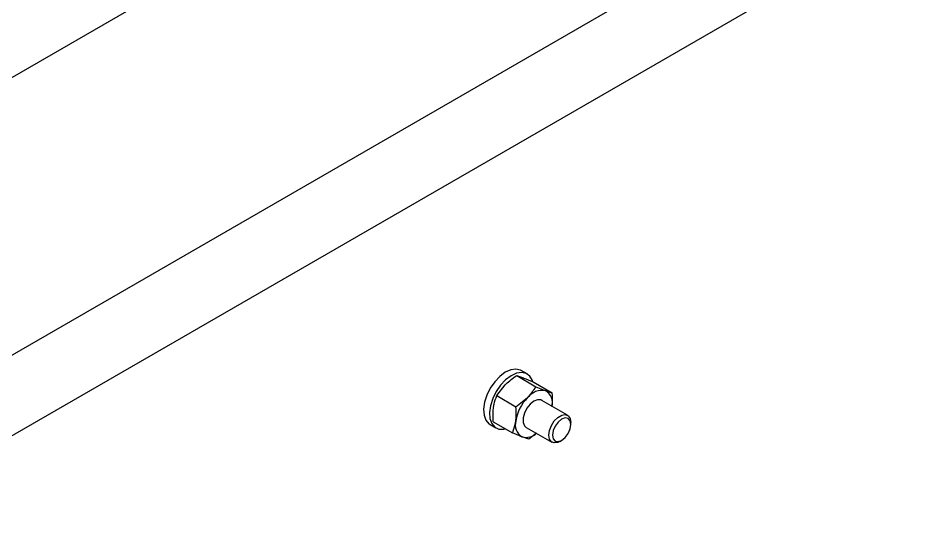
# Model space of a CAD drawing. Header units: metres. Extents: x 0 to 21025, y 0 to 14850.
# Drawn here: x 14307.8 to 14484.1, y 5407.3 to 5503.1 of the extents above; entities that cross this region are included whole.
import ezdxf

# ---------------------------------------------------------------- set-up
doc = ezdxf.new("R2010")
doc.units = ezdxf.units.M
doc.header["$LTSCALE"] = 25
doc.layers.add('SL4', color=4, linetype='Continuous')

msp = doc.modelspace()

# ---------------------------------------------------------------- linework, layer by layer
at = {"layer": 'SL4'}
for p, q in [((14239.99, 5399.793), (14908.207, 5785.547)), ((14920.057, 5776.834), (14246.725, 5388.128)), ((14193.692, 5426.521), (14752.134, 5748.903)), ((14405.826, 5434.606), (14404.694, 5435.259)), ((14403.83, 5434.272), (14407.511, 5432.146)), ((14403.83, 5434.272), (14405.084, 5433.855)), ((14400.001, 5430.426), (14401.599, 5432.531)), ((14406.971, 5433.073), (14410.652, 5430.948)), ((14407.511, 5432.146), (14409.398, 5431.365)), ((14400.001, 5430.426), (14403.682, 5428.3)), ((14403.682, 5428.3), (14405.913, 5430.041)), ((14413.614, 5426.646), (14408.639, 5429.518)), ((14398.695, 5424.867), (14399.826, 5424.214)), ((14399.313, 5425.382), (14402.994, 5423.256)), ((14405.639, 5424.322), (14410.614, 5421.45)), ((14414.235, 5424.865), (14414.235, 5425.273)), ((14407.606, 5423.186), (14406.135, 5422.058)), ((14406.135, 5422.058), (14404.881, 5422.475)), ((14412.114, 5421.599), (14412.468, 5421.803))]:
    msp.add_line(p, q, dxfattribs=at)
at = {"layer": 'SL4', "flags": 128}
for points in [[(14404.694, 5435.259), (14404.539, 5435.34), (14403.667, 5435.539), (14402.671, 5435.394), (14401.613, 5434.914), (14400.561, 5434.13), (14399.58, 5433.089), (14398.731, 5431.859), (14398.069, 5430.516), (14397.635, 5429.144), (14397.456, 5427.83), (14397.543, 5426.656), (14397.891, 5425.697), (14398.478, 5425.011), (14398.695, 5424.867)], [(14406.889, 5433.167), (14406.835, 5433.327), (14406.364, 5434.156), (14405.67, 5434.687), (14404.798, 5434.886), (14403.802, 5434.741), (14402.745, 5434.261), (14401.692, 5433.477), (14400.711, 5432.436), (14399.863, 5431.206), (14399.201, 5429.863), (14398.766, 5428.491), (14398.587, 5427.177), (14398.674, 5426.003), (14399.022, 5425.044), (14399.609, 5424.358), (14400.398, 5423.99), (14401.34, 5423.963), (14401.661, 5424.026)], [(14408.639, 5429.518), (14408.494, 5429.587), (14407.854, 5429.639), (14407.128, 5429.363), (14406.403, 5428.793), (14405.767, 5427.996), (14405.297, 5427.07), (14405.048, 5426.126), (14405.052, 5425.277), (14405.308, 5424.627), (14405.639, 5424.322)], [(14412.114, 5421.599), (14411.745, 5421.423), (14411.053, 5421.314), (14410.489, 5421.535), (14410.12, 5422.06), (14409.992, 5422.824), (14410.12, 5423.735), (14410.489, 5424.685), (14411.053, 5425.557), (14411.745, 5426.248), (14412.482, 5426.673), (14413.174, 5426.782), (14413.739, 5426.561), (14414.107, 5426.037), (14414.235, 5425.273)], [(14414.235, 5424.865), (14414.1, 5425.568), (14413.717, 5426.009), (14413.144, 5426.121), (14412.467, 5425.885), (14411.791, 5425.339), (14411.217, 5424.566), (14410.834, 5423.682), (14410.699, 5422.824), (14410.834, 5422.12), (14411.217, 5421.679), (14411.791, 5421.568), (14412.467, 5421.803), (14413.144, 5422.349), (14413.717, 5423.122), (14414.1, 5424.006), (14414.235, 5424.865)]]:
    msp.add_lwpolyline(points, dxfattribs=at)
at = {"layer": 'SL4'}
for centre, radius, start, end in [((14408.731, 5427.872), 3.556, 79.19049, 142.40865), ((14408.066, 5429.056), 2.665, 344.92417, 60.02077), ((14411.693, 5424.308), 8.142, 135.23494, 170.89443), ((14406.243, 5424.812), 2.705, 163.14459, 239.76087), ((14405.621, 5425.367), 2.985, 255.63363, 312.53349)]:
    msp.add_arc(centre, radius, start, end, dxfattribs=at)
for points, knots in [([(14401.599, 5432.531), (14401.645, 5432.576), (14402.296, 5433.223), (14403.091, 5433.766), (14403.83, 5434.272)], [0, 0, 0, 0, 0.0702006, 1, 1, 1, 1]), ([(14405.084, 5433.855), (14405.122, 5433.84), (14405.657, 5433.636), (14406.338, 5433.344), (14406.971, 5433.073)], [0, 0, 0, 0, 0.0702006, 1, 1, 1, 1]), ([(14405.913, 5430.041), (14405.958, 5430.087), (14406.6, 5430.739), (14407.072, 5431.468), (14407.511, 5432.146)], [0, 0, 0, 0, 0.0702006, 1, 1, 1, 1]), ([(14409.398, 5431.365), (14409.435, 5431.351), (14409.96, 5431.151), (14410.319, 5431.046), (14410.652, 5430.948)], [0, 0, 0, 0, 0.07020058, 1, 1, 1, 1]), ([(14399.341, 5428.086), (14399.377, 5428.313), (14399.511, 5429.156), (14399.794, 5429.89), (14400.001, 5430.426)], [0, 0, 0, 0, 0.2686336, 1, 1, 1, 1]), ([(14410.624, 5428.244), (14410.651, 5428.476), (14410.75, 5429.339), (14410.693, 5430.268), (14410.652, 5430.948)], [0, 0, 0, 0, 0.2686336, 1, 1, 1, 1]), ([(14399.313, 5425.382), (14399.294, 5425.621), (14399.221, 5426.55), (14399.29, 5427.432), (14399.341, 5428.086)], [0, 0, 0, 0, 0.2575513, 1, 1, 1, 1]), ([(14403.654, 5425.596), (14403.681, 5425.828), (14403.78, 5426.692), (14403.724, 5427.621), (14403.682, 5428.3)], [0, 0, 0, 0, 0.2686336, 1, 1, 1, 1]), ([(14402.994, 5423.256), (14403.071, 5423.441), (14403.368, 5424.156), (14403.532, 5424.982), (14403.654, 5425.596)], [0, 0, 0, 0, 0.2575513, 1, 1, 1, 1]), ([(14404.881, 5422.475), (14404.843, 5422.489), (14404.308, 5422.694), (14403.627, 5422.985), (14402.994, 5423.256)], [0, 0, 0, 0, 0.07020058, 1, 1, 1, 1])]:
    msp.add_open_spline(points, degree=3, knots=knots, dxfattribs=at)

doc.saveas('drawing.dxf')
